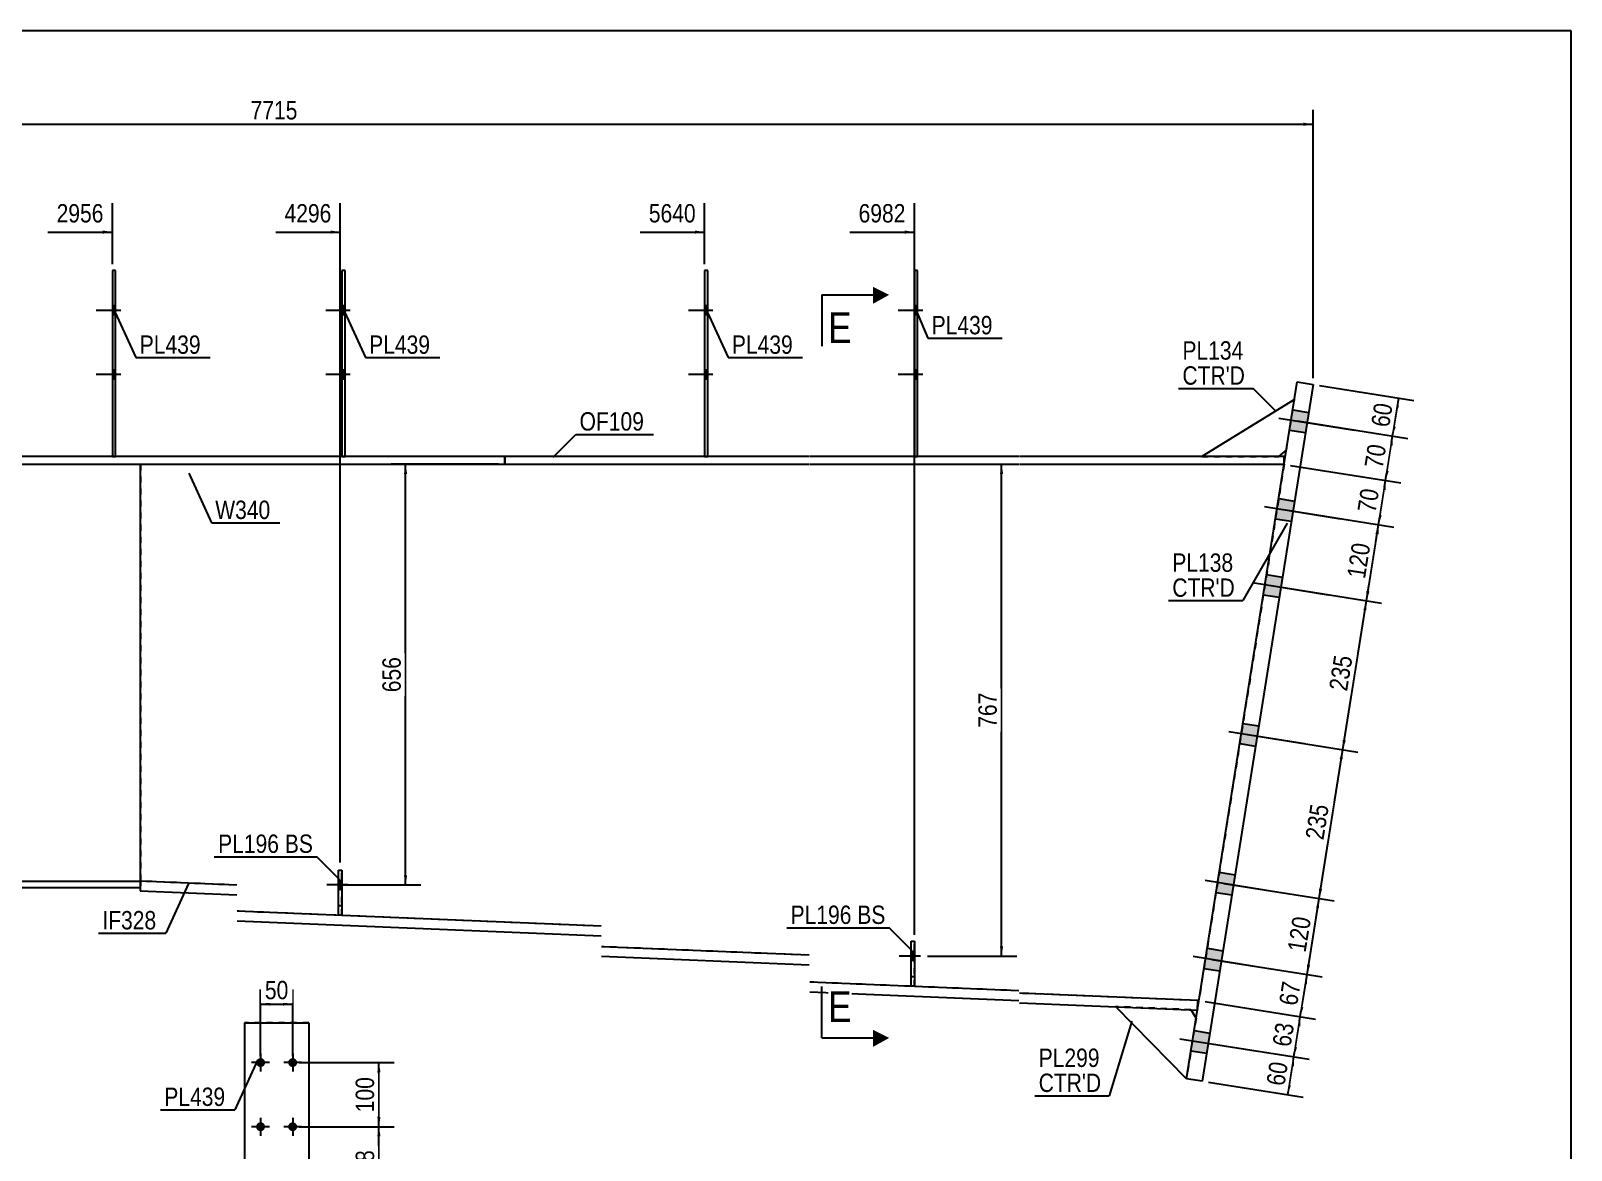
# Model space of a CAD drawing. Header units: millimetres. Extents: x -40 to 362, y -177 to 100.
# Drawn here: x 122.1 to 362.2, y -74.5 to 100.1 of the extents above; entities that cross this region are included whole.
import ezdxf

# ---------------------------------------------------------------- set-up
doc = ezdxf.new("R2010")
doc.units = ezdxf.units.MM
doc.linetypes.add('DXK_LINE_DOT1', pattern=[1.8814, 0.9407, -0.9407])
doc.linetypes.add('DXK_LINE_DOT2', pattern=[3.9198, 1.9599, -1.9599])
doc.styles.add('Arial Narrow', font='ARIALN.TTF', dxfattribs={"height": 0.2})

# ---------------------------------------------------------------- blocks, each defined once
blk = doc.blocks.new('Unknown-623647317-8647')
at = {"color": 5, "linetype": 'Continuous'}
for p, q in [((362.21, 100.1), (-37.79, 100.1)), ((362.21, -176.9), (362.21, 100.1))]:
    blk.add_line(p, q, dxfattribs=at)
blk = doc.blocks.new('Part-623647317-5248 - 5232')
at = {"color": 2, "linetype": 'Continuous'}
for p, q in [((43.52, 33.7), (0, 33.7)), ((118.62, 33.7), (43.62, 33.7)), ((154.15, 33.7), (118.72, 33.7)), ((195.95, 33.7), (154.25, 33.7)), ((195.95, 32.5), (195.95, 33.7)), ((0, 32.5), (43.52, 32.5)), ((43.62, 32.5), (118.62, 32.5)), ((118.72, 32.5), (154.15, 32.5)), ((154.25, 32.5), (195.95, 32.5))]:
    blk.add_line(p, q, dxfattribs=at)
at = {"color": 7, "linetype": 'DXK_LINE_DOT1'}
blk.add_line((0, 33.7), (0, 32.5), dxfattribs=at)
blk = doc.blocks.new('Bolt-623647317-5322 - 5232')
at = {"linetype": 'Continuous'}
for points in [[(260.3, 55.8), (260.3, 57.2), (259.8, 57.2), (259.8, 55.8)], [(260.3, 55.8), (260.3, 57.2), (259.8, 57.2), (259.8, 55.8)], [(260.3, 45.8), (260.3, 47.2), (259.8, 47.2), (259.8, 45.8)], [(260.3, 45.8), (260.3, 47.2), (259.8, 47.2), (259.8, 45.8)]]:
    blk.add_hatch(color=3, dxfattribs=at).paths.add_polyline_path(points)
at = {"color": 3, "linetype": 'Continuous'}
for p, q in [((261.1, 56.5), (257.3, 56.5)), ((261.1, 56.5), (257.3, 56.5)), ((260.3, 57.2), (259.8, 57.2)), ((260.3, 57.2), (259.8, 57.2)), ((260.3, 55.8), (259.8, 55.8)), ((260.3, 55.8), (259.8, 55.8)), ((261.1, 46.5), (257.3, 46.5)), ((261.1, 46.5), (257.3, 46.5)), ((260.3, 47.2), (259.8, 47.2)), ((260.3, 47.2), (259.8, 47.2)), ((260.3, 45.8), (259.8, 45.8)), ((260.3, 45.8), (259.8, 45.8))]:
    blk.add_line(p, q, dxfattribs=at)
blk = doc.blocks.new('Part-623647317-5250 - 5232')
at = {"color": 2, "linetype": 'Continuous'}
for p, q in [((210.95, 33.7), (195.95, 33.7)), ((195.95, 33.7), (195.95, 32.5)), ((243.4, 33.7), (211.05, 33.7)), ((276.1, 33.7), (243.5, 33.7)), ((317.45, 33.7), (276.2, 33.7)), ((317.45, 32.5), (317.45, 33.7)), ((195.95, 32.5), (210.95, 32.5)), ((211.05, 32.5), (243.4, 32.5)), ((243.5, 32.5), (276.1, 32.5)), ((276.2, 32.5), (317.45, 32.5))]:
    blk.add_line(p, q, dxfattribs=at)
blk = doc.blocks.new('Part-623647317-5252 - 5232')
at = {"color": 2, "linetype": 'Continuous'}
for p, q in [((139.15, -32.5), (139.15, 32.5)), ((304.15, -51.12), (303.98, -51.11))]:
    blk.add_line(p, q, dxfattribs=at)
at = {"color": 7, "linetype": 'DXK_LINE_DOT1'}
for p, q in [((139.15, 32.5), (154.15, 32.5)), ((154.25, 32.5), (210.95, 32.5)), ((211.05, 32.5), (243.4, 32.5)), ((243.5, 32.5), (276.1, 32.5)), ((276.2, 32.5), (317.45, 32.5)), ((317.45, 32.5), (304.15, -51.12)), ((154.15, -33.12), (139.15, -32.5)), ((210.95, -39.52), (154.25, -37.18)), ((243.4, -44.05), (211.05, -42.72)), ((276.1, -49.59), (243.5, -48.24)), ((303.98, -51.11), (276.2, -49.97))]:
    blk.add_line(p, q, dxfattribs=at)
blk = doc.blocks.new('Bolt-623647317-5317 - 5232')
at = {"linetype": 'Continuous'}
for points in [[(135.27, 55.8), (135.27, 57.2), (134.77, 57.2), (134.77, 55.8)], [(135.27, 55.8), (135.27, 57.2), (134.77, 57.2), (134.77, 55.8)], [(135.27, 45.8), (135.27, 47.2), (134.77, 47.2), (134.77, 45.8)], [(135.27, 45.8), (135.27, 47.2), (134.77, 47.2), (134.77, 45.8)]]:
    blk.add_hatch(color=3, dxfattribs=at).paths.add_polyline_path(points)
at = {"color": 3, "linetype": 'Continuous'}
for p, q in [((136.07, 56.5), (132.27, 56.5)), ((136.07, 56.5), (132.27, 56.5)), ((135.27, 57.2), (134.77, 57.2)), ((135.27, 57.2), (134.77, 57.2)), ((135.27, 55.8), (134.77, 55.8)), ((135.27, 55.8), (134.77, 55.8)), ((136.07, 46.5), (132.27, 46.5)), ((136.07, 46.5), (132.27, 46.5)), ((135.27, 47.2), (134.77, 47.2)), ((135.27, 47.2), (134.77, 47.2)), ((135.27, 45.8), (134.77, 45.8)), ((135.27, 45.8), (134.77, 45.8))]:
    blk.add_line(p, q, dxfattribs=at)
blk = doc.blocks.new('Part-623647317-5253 - 5232')
at = {"color": 2, "linetype": 'Continuous'}
for p, q in [((0, -32.5), (43.52, -32.5)), ((0, -33.5), (43.52, -33.5)), ((43.62, -32.5), (118.62, -32.5)), ((43.62, -33.5), (118.62, -33.5)), ((118.72, -32.5), (139.15, -32.5)), ((118.72, -33.5), (139.15, -33.5)), ((139.15, -33.5), (139.15, -32.5))]:
    blk.add_line(p, q, dxfattribs=at)
at = {"color": 7, "linetype": 'DXK_LINE_DOT1'}
blk.add_line((0, -33.5), (0, -32.5), dxfattribs=at)
blk = doc.blocks.new('Bolt-623647317-5323 - 5232')
at = {"color": 3, "linetype": 'DXK_LINE_DOT2'}
for p, q in [((259.8, -43.47), (259.3, -43.47)), ((260.6, -44.17), (259.3, -44.17)), ((259.8, -44.87), (259.3, -44.87))]:
    blk.add_line(p, q, dxfattribs=at)
blk = doc.blocks.new('Part-623647317-5259 - 5232')
at = {"color": 2, "linetype": 'Continuous'}
for p, q in [((302.22, -63.3), (319.49, 45.34)), ((321.96, 44.95), (304.68, -63.69)), ((319.49, 45.34), (321.96, 44.95)), ((304.68, -63.69), (302.22, -63.3))]:
    blk.add_line(p, q, dxfattribs=at)
blk = doc.blocks.new('Part-623647317-5264 - 5232')
at = {"color": 2, "linetype": 'Continuous'}
for p, q in [((319.05, 42.59), (304.64, 33.7)), ((316.64, 33.7), (317.8, 34.69))]:
    blk.add_line(p, q, dxfattribs=at)
at = {"color": 7, "linetype": 'DXK_LINE_DOT1'}
for p, q in [((317.8, 34.69), (319.05, 42.59)), ((304.64, 33.7), (316.64, 33.7))]:
    blk.add_line(p, q, dxfattribs=at)
blk = doc.blocks.new('Part-623647317-5271 - 5232')
at = {"color": 2, "linetype": 'Continuous'}
for p, q in [((135.27, 62.7), (134.77, 62.7)), ((134.77, 62.7), (134.77, 33.7)), ((135.27, 33.7), (135.27, 62.7))]:
    blk.add_line(p, q, dxfattribs=at)
at = {"color": 7, "linetype": 'DXK_LINE_DOT1'}
blk.add_line((134.77, 33.7), (135.27, 33.7), dxfattribs=at)
blk = doc.blocks.new('Part-623647317-5272 - 5232')
at = {"color": 2, "linetype": 'Continuous'}
for p, q in [((227.6, 62.7), (227.1, 62.7)), ((227.1, 62.7), (227.1, 33.7)), ((227.6, 33.7), (227.6, 62.7))]:
    blk.add_line(p, q, dxfattribs=at)
at = {"color": 7, "linetype": 'DXK_LINE_DOT1'}
blk.add_line((227.1, 33.7), (227.6, 33.7), dxfattribs=at)
blk = doc.blocks.new('Part-623647317-5280 - 5232')
at = {"color": 2, "linetype": 'Continuous'}
for p, q in [((139.15, -32.5), (139.09, -34)), ((154.15, -33.12), (139.15, -32.5)), ((139.09, -34), (154.15, -34.62)), ((210.95, -39.52), (154.25, -37.18)), ((154.25, -38.68), (210.95, -41.02)), ((243.4, -44.05), (211.05, -42.72)), ((211.05, -44.22), (243.4, -45.56)), ((276.1, -49.59), (243.5, -48.24)), ((243.5, -49.74), (276.1, -51.09)), ((303.98, -51.11), (276.2, -49.97)), ((276.2, -51.47), (303.92, -52.61)), ((303.92, -52.56), (303.98, -51.11))]:
    blk.add_line(p, q, dxfattribs=at)
at = {"color": 7, "linetype": 'DXK_LINE_DOT1'}
for p in [(303.92, -52.56), (303.92, -52.61)]:
    blk.add_line(p, (303.92, -52.61), dxfattribs=at)
blk = doc.blocks.new('Part-623647317-13106 - 5232')
at = {"color": 2, "linetype": 'Continuous'}
for p, q in [((170.05, -37.79), (170.05, -30.79)), ((170.05, -30.79), (170.55, -30.79)), ((170.55, -30.79), (170.55, -37.79)), ((170.55, -37.79), (170.05, -37.79))]:
    blk.add_line(p, q, dxfattribs=at)
blk = doc.blocks.new('Part-623647317-5283 - 5232')
at = {"color": 2, "linetype": 'Continuous'}
for p, q in [((260.3, 62.7), (259.8, 62.7)), ((259.8, 62.7), (259.8, 33.7)), ((260.3, 33.7), (260.3, 62.7))]:
    blk.add_line(p, q, dxfattribs=at)
at = {"color": 7, "linetype": 'DXK_LINE_DOT1'}
blk.add_line((259.8, 33.7), (260.3, 33.7), dxfattribs=at)
blk = doc.blocks.new('Bolt-623647317-13113 - 5232')
at = {"linetype": 'Continuous'}
blk.add_hatch(color=3, dxfattribs=at).paths.add_polyline_path([(170.55, -33.79), (170.55, -32.39), (170.05, -32.39), (170.05, -33.79)])
at = {"color": 3, "linetype": 'Continuous'}
for p, q in [((171.5, -33.09), (168.2, -33.09)), ((170.55, -32.39), (170.05, -32.39)), ((170.55, -33.79), (170.05, -33.79))]:
    blk.add_line(p, q, dxfattribs=at)
blk = doc.blocks.new('Part-623647317-5284 - 5232')
at = {"color": 7, "linetype": 'DXK_LINE_DOT1'}
for p, q in [((259.3, -48.87), (259.3, -41.87)), ((259.3, -41.87), (259.8, -41.87)), ((259.8, -48.87), (259.8, -41.87)), ((259.3, -47.37), (259.8, -47.37)), ((259.8, -48.87), (259.3, -48.87))]:
    blk.add_line(p, q, dxfattribs=at)
blk = doc.blocks.new('Part-623647317-5287 - 5232')
at = {"color": 2, "linetype": 'Continuous'}
for p, q in [((259.3, -48.87), (259.3, -41.87)), ((259.3, -41.87), (259.8, -41.87)), ((259.8, -41.87), (259.8, -48.87)), ((259.8, -48.87), (259.3, -48.87))]:
    blk.add_line(p, q, dxfattribs=at)
blk = doc.blocks.new('Part-623647317-5298 - 5232')
at = {"color": 7, "linetype": 'DXK_LINE_DOT1'}
for p, q in [((0, 32.5), (0, -32.5)), ((0, 32.5), (43.52, 32.5)), ((43.62, 32.5), (118.62, 32.5)), ((118.72, 32.5), (139.15, 32.5)), ((139.15, 32.5), (139.15, -32.5)), ((0, -32.5), (43.52, -32.5)), ((43.62, -32.5), (118.62, -32.5)), ((118.72, -32.5), (139.15, -32.5))]:
    blk.add_line(p, q, dxfattribs=at)
blk = doc.blocks.new('Part-623647317-5299 - 5232')
at = {"color": 7, "linetype": 'DXK_LINE_DOT1'}
for p, q in [((302.92, -52.55), (291.2, -52.06)), ((291.2, -52.06), (291.22, -52.09)), ((302.92, -52.55), (302.94, -52.57)), ((303.72, -53.85), (302.22, -63.3))]:
    blk.add_line(p, q, dxfattribs=at)
at = {"color": 2, "linetype": 'Continuous'}
for p, q in [((302.22, -63.3), (291.22, -52.09)), ((303.72, -53.85), (302.94, -52.57))]:
    blk.add_line(p, q, dxfattribs=at)
blk = doc.blocks.new('Bolt-623647317-5306 - 5232')
at = {"linetype": 'Continuous'}
for points in [[(318.8, 40.99), (318.3, 37.83), (320.77, 37.44), (321.27, 40.6)], [(318.8, 40.99), (318.3, 37.83), (320.77, 37.44), (321.27, 40.6)], [(316.6, 27.17), (316.1, 24.01), (318.57, 23.61), (319.07, 26.77)], [(316.6, 27.17), (316.1, 24.01), (318.57, 23.61), (319.07, 26.77)], [(314.72, 15.32), (314.21, 12.16), (316.68, 11.76), (317.18, 14.92)], [(314.72, 15.32), (314.21, 12.16), (316.68, 11.76), (317.18, 14.92)], [(311.03, -7.89), (310.52, -11.05), (312.99, -11.45), (313.49, -8.29)], [(311.03, -7.89), (310.52, -11.05), (312.99, -11.45), (313.49, -8.29)], [(307.34, -31.1), (306.83, -34.26), (309.3, -34.65), (309.8, -31.49)], [(307.34, -31.1), (306.83, -34.26), (309.3, -34.65), (309.8, -31.49)], [(305.45, -42.95), (304.95, -46.11), (307.42, -46.5), (307.92, -43.34)], [(305.45, -42.95), (304.95, -46.11), (307.42, -46.5), (307.92, -43.34)], [(303.41, -55.79), (302.91, -58.95), (305.38, -59.34), (305.88, -56.18)], [(303.41, -55.79), (302.91, -58.95), (305.38, -59.34), (305.88, -56.18)]]:
    blk.add_hatch(color=3, dxfattribs=at).paths.add_polyline_path(points)
at = {"color": 3, "linetype": 'Continuous'}
for p, q in [((318.8, 40.99), (321.27, 40.6)), ((318.8, 40.99), (321.27, 40.6)), ((316.6, 39.72), (328.42, 37.84)), ((316.6, 39.72), (328.42, 37.84)), ((318.3, 37.83), (320.77, 37.44)), ((318.3, 37.83), (320.77, 37.44)), ((316.6, 27.17), (319.07, 26.77)), ((316.6, 27.17), (319.07, 26.77)), ((314.4, 25.9), (326.23, 24.02)), ((314.4, 25.9), (326.23, 24.02)), ((316.1, 24.01), (318.57, 23.61)), ((316.1, 24.01), (318.57, 23.61)), ((314.72, 15.32), (317.18, 14.92)), ((314.72, 15.32), (317.18, 14.92)), ((312.51, 14.05), (324.34, 12.17)), ((312.51, 14.05), (324.34, 12.17)), ((314.21, 12.16), (316.68, 11.76)), ((314.21, 12.16), (316.68, 11.76)), ((308.82, -9.16), (320.65, -11.04)), ((308.82, -9.16), (320.65, -11.04)), ((311.03, -7.89), (313.49, -8.29)), ((311.03, -7.89), (313.49, -8.29)), ((310.52, -11.05), (312.99, -11.45)), ((310.52, -11.05), (312.99, -11.45)), ((307.34, -31.1), (309.8, -31.49)), ((307.34, -31.1), (309.8, -31.49)), ((305.13, -32.37), (316.96, -34.25)), ((305.13, -32.37), (316.96, -34.25)), ((306.83, -34.26), (309.3, -34.65)), ((306.83, -34.26), (309.3, -34.65)), ((305.45, -42.95), (307.92, -43.34)), ((305.45, -42.95), (307.92, -43.34)), ((303.25, -44.22), (315.08, -46.1)), ((303.25, -44.22), (315.08, -46.1)), ((304.95, -46.11), (307.42, -46.5)), ((304.95, -46.11), (307.42, -46.5)), ((301.21, -57.06), (313.03, -58.94)), ((301.21, -57.06), (313.03, -58.94)), ((303.41, -55.79), (305.88, -56.18)), ((303.41, -55.79), (305.88, -56.18)), ((302.91, -58.95), (305.38, -59.34)), ((302.91, -58.95), (305.38, -59.34))]:
    blk.add_line(p, q, dxfattribs=at)
blk = doc.blocks.new('Bolt-623647317-13110 - 5232')
at = {"color": 3, "linetype": 'DXK_LINE_DOT2'}
for p, q in [((171.5, -33.09), (168.2, -33.09)), ((170.55, -32.39), (170.05, -32.39)), ((170.55, -33.79), (170.05, -33.79))]:
    blk.add_line(p, q, dxfattribs=at)
blk = doc.blocks.new('Bolt-623647317-5318 - 5232')
at = {"linetype": 'Continuous'}
for points in [[(227.6, 55.8), (227.6, 57.2), (227.1, 57.2), (227.1, 55.8)], [(227.6, 55.8), (227.6, 57.2), (227.1, 57.2), (227.1, 55.8)], [(227.6, 45.8), (227.6, 47.2), (227.1, 47.2), (227.1, 45.8)], [(227.6, 45.8), (227.6, 47.2), (227.1, 47.2), (227.1, 45.8)]]:
    blk.add_hatch(color=3, dxfattribs=at).paths.add_polyline_path(points)
at = {"color": 3, "linetype": 'Continuous'}
for p, q in [((228.4, 56.5), (224.6, 56.5)), ((228.4, 56.5), (224.6, 56.5)), ((227.6, 57.2), (227.1, 57.2)), ((227.6, 57.2), (227.1, 57.2)), ((227.6, 55.8), (227.1, 55.8)), ((227.6, 55.8), (227.1, 55.8)), ((228.4, 46.5), (224.6, 46.5)), ((228.4, 46.5), (224.6, 46.5)), ((227.6, 47.2), (227.1, 47.2)), ((227.6, 47.2), (227.1, 47.2)), ((227.6, 45.8), (227.1, 45.8)), ((227.6, 45.8), (227.1, 45.8))]:
    blk.add_line(p, q, dxfattribs=at)
blk = doc.blocks.new('Bolt-623647317-5326 - 5232')
at = {"linetype": 'Continuous'}
blk.add_hatch(color=3, dxfattribs=at).paths.add_polyline_path([(259.8, -44.87), (259.8, -43.47), (259.3, -43.47), (259.3, -44.87)])
at = {"color": 3, "linetype": 'Continuous'}
for p, q in [((260.75, -44.17), (257.45, -44.17)), ((259.8, -43.47), (259.3, -43.47)), ((259.8, -44.87), (259.3, -44.87))]:
    blk.add_line(p, q, dxfattribs=at)
blk = doc.blocks.new('Part-623647317-13102 - 5232')
at = {"color": 2, "linetype": 'Continuous'}
for p, q in [((171.05, 62.7), (170.55, 62.7)), ((170.55, 62.7), (170.55, 33.7)), ((171.05, 33.7), (171.05, 62.7))]:
    blk.add_line(p, q, dxfattribs=at)
at = {"color": 7, "linetype": 'DXK_LINE_DOT1'}
blk.add_line((170.55, 33.7), (171.05, 33.7), dxfattribs=at)
blk = doc.blocks.new('Part-623647317-13103 - 5232')
at = {"color": 7, "linetype": 'DXK_LINE_DOT1'}
for p, q in [((170.05, -37.79), (170.05, -30.79)), ((170.05, -30.79), (170.55, -30.79)), ((170.55, -37.79), (170.55, -30.79)), ((170.05, -36.29), (170.55, -36.29)), ((170.55, -37.79), (170.05, -37.79))]:
    blk.add_line(p, q, dxfattribs=at)
blk = doc.blocks.new('Bolt-623647317-13109 - 5232')
at = {"linetype": 'Continuous'}
for points in [[(171.05, 55.8), (171.05, 57.2), (170.55, 57.2), (170.55, 55.8)], [(171.05, 55.8), (171.05, 57.2), (170.55, 57.2), (170.55, 55.8)], [(171.05, 45.8), (171.05, 47.2), (170.55, 47.2), (170.55, 45.8)], [(171.05, 45.8), (171.05, 47.2), (170.55, 47.2), (170.55, 45.8)]]:
    blk.add_hatch(color=3, dxfattribs=at).paths.add_polyline_path(points)
at = {"color": 3, "linetype": 'Continuous'}
for p, q in [((171.85, 56.5), (168.05, 56.5)), ((171.85, 56.5), (168.05, 56.5)), ((171.05, 57.2), (170.55, 57.2)), ((171.05, 57.2), (170.55, 57.2)), ((171.05, 55.8), (170.55, 55.8)), ((171.05, 55.8), (170.55, 55.8)), ((171.85, 46.5), (168.05, 46.5)), ((171.85, 46.5), (168.05, 46.5)), ((171.05, 47.2), (170.55, 47.2)), ((171.05, 47.2), (170.55, 47.2)), ((171.05, 45.8), (170.55, 45.8)), ((171.05, 45.8), (170.55, 45.8))]:
    blk.add_line(p, q, dxfattribs=at)
blk = doc.blocks.new('Part-623647317-5367 - 5348')
at = {"color": 2, "linetype": 'Continuous'}
for p, q in [((155.38, -54.58), (165.38, -54.58)), ((155.38, -54.58), (155.38, -83.58)), ((165.38, -54.58), (165.38, -83.58))]:
    blk.add_line(p, q, dxfattribs=at)
at = {"color": 7, "linetype": 'DXK_LINE_DOT1'}
for p, q in [((165.38, -54.58), (155.38, -54.58)), ((165.38, -83.58), (155.38, -83.58))]:
    blk.add_line(p, q, dxfattribs=at)
blk = doc.blocks.new('Bolt-623647317-5413 - 5348')
at = {"linetype": 'Continuous'}
for points in [[(158.58, -60.79, -1), (157.18, -60.79, -1)], [(163.58, -60.79, -1), (162.18, -60.79, -1)], [(158.58, -70.79, -1), (157.18, -70.79, -1)], [(163.58, -70.79, -1), (162.18, -70.79, -1)]]:
    blk.add_hatch(color=3, dxfattribs=at).paths.add_polyline_path(points)
at = {"color": 3, "linetype": 'Continuous'}
for p, q in [((157.88, -59.39), (157.88, -62.19)), ((162.88, -59.39), (162.88, -62.19)), ((159.28, -60.79), (156.48, -60.79)), ((164.28, -60.79), (161.48, -60.79)), ((157.88, -69.39), (157.88, -72.19)), ((162.88, -69.39), (162.88, -72.19)), ((159.28, -70.79), (156.48, -70.79)), ((164.28, -70.79), (161.48, -70.79))]:
    blk.add_line(p, q, dxfattribs=at)
blk = doc.blocks.new('StraightDimension-623647317-9314 - 5232')
at = {"linetype": 'Continuous'}
for points in [[(273.15, 31), (273.4, 32.5), (273.65, 31)], [(273.65, -42.67), (273.4, -44.17), (273.15, -42.67)]]:
    blk.add_hatch(color=7, dxfattribs=at).paths.add_polyline_path(points)
at = {"color": 7, "linetype": 'Continuous'}
for p, q in [((261.82, 32.5), (275.8, 32.5)), ((273.4, -44.17), (273.4, 32.5)), ((261.87, -44.17), (275.8, -44.17))]:
    blk.add_line(p, q, dxfattribs=at)
at = {"color": 0}
blk.add_wipeout([(273.25, -2.49), (269.05, -2.49), (269.05, -9.18), (273.25, -9.18)], dxfattribs=at)
at = {"color": 3, "style": 'Arial Narrow'}
blk.add_text('767', height=2.863, rotation=90.0002, dxfattribs=at).set_placement((272.65, -8.58))
blk = doc.blocks.new('StraightDimension-623647317-10684 - 5232')
at = {"linetype": 'Continuous'}
for points in [[(319.49, -55.07), (319.97, -53.63), (319.98, -55.15)], [(319.46, -58.44), (318.97, -59.89), (318.96, -58.37)]]:
    blk.add_hatch(color=7, dxfattribs=at).paths.add_polyline_path(points)
at = {"color": 7, "linetype": 'Continuous'}
for p, q in [((305.14, -51.27), (322.34, -54.01)), ((318.97, -59.89), (319.97, -53.63)), ((304.13, -57.53), (321.34, -60.26))]:
    blk.add_line(p, q, dxfattribs=at)
at = {"color": 0}
blk.add_wipeout([(319.7, -54.34), (315.56, -53.68), (314.79, -58.47), (318.94, -59.13)], dxfattribs=at)
at = {"color": 3, "style": 'Arial Narrow'}
blk.add_text('63', height=2.863, rotation=80.9647, dxfattribs=at).set_placement((318.44, -58.45))
blk = doc.blocks.new('StraightDimension-623647317-10676 - 5232')
at = {"linetype": 'Continuous'}
for points in [[(334.82, 41.38), (335.31, 42.82), (335.32, 41.3)], [(334.85, 38.34), (334.36, 36.9), (334.35, 38.42)]]:
    blk.add_hatch(color=7, dxfattribs=at).paths.add_polyline_path(points)
at = {"color": 7, "linetype": 'Continuous'}
for p, q in [((322.95, 44.79), (337.68, 42.45)), ((334.36, 36.9), (335.31, 42.82)), ((319.54, 39.26), (336.73, 36.52))]:
    blk.add_line(p, q, dxfattribs=at)
at = {"color": 0}
blk.add_wipeout([(335.07, 42.28), (330.92, 42.94), (330.16, 38.15), (334.31, 37.49)], dxfattribs=at)
at = {"color": 3, "style": 'Arial Narrow'}
blk.add_text('60', height=2.863, rotation=80.9647, dxfattribs=at).set_placement((333.81, 38.17))
blk = doc.blocks.new('StraightDimension-623647317-10677 - 5232')
at = {"linetype": 'Continuous'}
for points in [[(333.88, 35.46), (334.36, 36.9), (334.38, 35.38)], [(333.75, 31.43), (333.26, 29.98), (333.25, 31.51)]]:
    blk.add_hatch(color=7, dxfattribs=at).paths.add_polyline_path(points)
at = {"color": 7, "linetype": 'Continuous'}
for p, q in [((319.54, 39.26), (336.73, 36.52)), ((333.26, 29.98), (334.36, 36.9)), ((318.44, 32.34), (335.64, 29.61))]:
    blk.add_line(p, q, dxfattribs=at)
at = {"color": 0}
blk.add_wipeout([(334.05, 35.86), (329.9, 36.52), (329.14, 31.73), (333.29, 31.07)], dxfattribs=at)
at = {"color": 3, "style": 'Arial Narrow'}
blk.add_text('70', height=2.863, rotation=80.9647, dxfattribs=at).set_placement((332.79, 31.75))
blk = doc.blocks.new('StraightDimension-623647317-10678 - 5232')
at = {"linetype": 'Continuous'}
for points in [[(332.78, 28.54), (333.26, 29.98), (333.28, 28.46)], [(332.65, 24.52), (332.17, 23.08), (332.16, 24.6)]]:
    blk.add_hatch(color=7, dxfattribs=at).paths.add_polyline_path(points)
at = {"color": 7, "linetype": 'Continuous'}
for p, q in [((318.44, 32.34), (335.64, 29.61)), ((332.17, 23.08), (333.26, 29.98)), ((317.34, 25.44), (334.54, 22.7))]:
    blk.add_line(p, q, dxfattribs=at)
at = {"color": 0}
blk.add_wipeout([(332.95, 28.95), (328.8, 29.61), (328.04, 24.82), (332.19, 24.16)], dxfattribs=at)
at = {"color": 3, "style": 'Arial Narrow'}
blk.add_text('70', height=2.863, rotation=80.9647, dxfattribs=at).set_placement((331.69, 24.84))
blk = doc.blocks.new('StraightDimension-623647317-10679 - 5232')
at = {"linetype": 'Continuous'}
for points in [[(331.68, 21.64), (332.17, 23.08), (332.18, 21.56)], [(330.76, 12.66), (330.28, 11.22), (330.27, 12.74)]]:
    blk.add_hatch(color=7, dxfattribs=at).paths.add_polyline_path(points)
at = {"color": 7, "linetype": 'Continuous'}
for p, q in [((317.34, 25.44), (334.54, 22.7)), ((330.28, 11.22), (332.17, 23.08)), ((315.45, 13.58), (332.65, 10.84))]:
    blk.add_line(p, q, dxfattribs=at)
at = {"color": 0}
blk.add_wipeout([(331.6, 20.47), (327.45, 21.13), (326.4, 14.53), (330.55, 13.87)], dxfattribs=at)
at = {"color": 3, "style": 'Arial Narrow'}
blk.add_text('120', height=2.863, rotation=80.9647, dxfattribs=at).set_placement((330.05, 14.56))
blk = doc.blocks.new('StraightDimension-623647317-10680 - 5232')
at = {"linetype": 'Continuous'}
for points in [[(329.8, 9.78), (330.28, 11.22), (330.29, 9.7)], [(327.07, -10.55), (326.59, -11.99), (326.58, -10.47)]]:
    blk.add_hatch(color=7, dxfattribs=at).paths.add_polyline_path(points)
at = {"color": 7, "linetype": 'Continuous'}
for p, q in [((315.45, 13.58), (332.65, 10.84)), ((326.59, -11.99), (330.28, 11.22)), ((311.76, -9.63), (328.96, -12.36))]:
    blk.add_line(p, q, dxfattribs=at)
at = {"color": 0}
blk.add_wipeout([(328.81, 2.94), (324.66, 3.6), (323.62, -3), (327.76, -3.66)], dxfattribs=at)
at = {"color": 3, "style": 'Arial Narrow'}
blk.add_text('235', height=2.863, rotation=80.9647, dxfattribs=at).set_placement((327.26, -2.97))
blk = doc.blocks.new('StraightDimension-623647317-10681 - 5232')
at = {"linetype": 'Continuous'}
for points in [[(326.11, -13.43), (326.59, -11.99), (326.6, -13.51)], [(323.38, -33.75), (322.9, -35.2), (322.89, -33.68)]]:
    blk.add_hatch(color=7, dxfattribs=at).paths.add_polyline_path(points)
at = {"color": 7, "linetype": 'Continuous'}
for p, q in [((311.76, -9.63), (328.96, -12.36)), ((322.9, -35.2), (326.59, -11.99)), ((308.07, -32.84), (325.27, -35.57))]:
    blk.add_line(p, q, dxfattribs=at)
at = {"color": 0}
blk.add_wipeout([(325.12, -20.27), (320.97, -19.61), (319.92, -26.21), (324.07, -26.87)], dxfattribs=at)
at = {"color": 3, "style": 'Arial Narrow'}
blk.add_text('235', height=2.863, rotation=80.9647, dxfattribs=at).set_placement((323.57, -26.18))
blk = doc.blocks.new('StraightDimension-623647317-10682 - 5232')
at = {"linetype": 'Continuous'}
for points in [[(322.42, -36.64), (322.9, -35.2), (322.91, -36.72)], [(321.5, -45.61), (321.02, -47.05), (321, -45.53)]]:
    blk.add_hatch(color=7, dxfattribs=at).paths.add_polyline_path(points)
at = {"color": 7, "linetype": 'Continuous'}
for p, q in [((308.07, -32.84), (325.27, -35.57)), ((321.02, -47.05), (322.9, -35.2)), ((306.19, -44.69), (323.39, -47.42))]:
    blk.add_line(p, q, dxfattribs=at)
at = {"color": 0}
blk.add_wipeout([(322.33, -37.8), (318.19, -37.14), (317.14, -43.74), (321.29, -44.4)], dxfattribs=at)
at = {"color": 3, "style": 'Arial Narrow'}
blk.add_text('120', height=2.863, rotation=80.9647, dxfattribs=at).set_placement((320.79, -43.71))
blk = doc.blocks.new('StraightDimension-623647317-10683 - 5232')
at = {"linetype": 'Continuous'}
for points in [[(320.53, -48.49), (321.02, -47.05), (321.03, -48.57)], [(320.45, -52.19), (319.97, -53.63), (319.96, -52.11)]]:
    blk.add_hatch(color=7, dxfattribs=at).paths.add_polyline_path(points)
at = {"color": 7, "linetype": 'Continuous'}
for p, q in [((306.19, -44.69), (323.39, -47.42)), ((319.97, -53.63), (321.02, -47.05)), ((305.14, -51.27), (322.34, -54.01))]:
    blk.add_line(p, q, dxfattribs=at)
at = {"color": 0}
blk.add_wipeout([(320.73, -47.92), (316.58, -47.26), (315.81, -52.05), (319.96, -52.71)], dxfattribs=at)
at = {"color": 3, "style": 'Arial Narrow'}
blk.add_text('67', height=2.863, rotation=80.9647, dxfattribs=at).set_placement((319.46, -52.03))
blk = doc.blocks.new('StraightDimension-623647317-10685 - 5232')
at = {"linetype": 'Continuous'}
for points in [[(318.49, -61.33), (318.97, -59.89), (318.99, -61.41)], [(318.51, -64.37), (318.03, -65.81), (318.02, -64.29)]]:
    blk.add_hatch(color=7, dxfattribs=at).paths.add_polyline_path(points)
at = {"color": 7, "linetype": 'Continuous'}
for p, q in [((304.13, -57.53), (321.34, -60.26)), ((318.03, -65.81), (318.97, -59.89)), ((305.67, -63.85), (320.4, -66.19))]:
    blk.add_line(p, q, dxfattribs=at)
at = {"color": 0}
blk.add_wipeout([(318.74, -60.43), (314.59, -59.77), (313.83, -64.56), (317.97, -65.22)], dxfattribs=at)
at = {"color": 3, "style": 'Arial Narrow'}
blk.add_text('60', height=2.863, rotation=80.9647, dxfattribs=at).set_placement((317.48, -64.54))
blk = doc.blocks.new('StraightDimension-623647317-10762 - 5232')
at = {"linetype": 'Continuous'}
blk.add_hatch(color=7, dxfattribs=at).paths.add_polyline_path([(320.46, 85.77), (321.96, 85.52), (320.46, 85.27)])
at = {"color": 7, "linetype": 'Continuous'}
for p, q in [((321.96, 45.95), (321.96, 87.77)), ((-2, 85.52), (321.96, 85.52))]:
    blk.add_line(p, q, dxfattribs=at)
at = {"color": 0}
blk.add_wipeout([(164.24, 85.67), (164.24, 89.87), (155.72, 89.87), (155.72, 85.67)], dxfattribs=at)
at = {"color": 3, "style": 'Arial Narrow'}
blk.add_text('7715', height=2.863, dxfattribs=at).set_placement((156.32, 86.27))
blk = doc.blocks.new('StraightDimension-623647317-13445 - 5232')
at = {"linetype": 'Continuous'}
for points in [[(180.23, 31), (180.48, 32.5), (180.73, 31)], [(180.73, -31.59), (180.48, -33.09), (180.23, -31.59)]]:
    blk.add_hatch(color=7, dxfattribs=at).paths.add_polyline_path(points)
at = {"color": 7, "linetype": 'Continuous'}
for p, q in [((194.95, 32.5), (178.23, 32.5)), ((180.48, -33.09), (180.48, 32.5)), ((170.13, -33.09), (182.88, -33.09))]:
    blk.add_line(p, q, dxfattribs=at)
at = {"color": 0}
blk.add_wipeout([(180.33, 3.05), (176.13, 3.05), (176.13, -3.64), (180.33, -3.64)], dxfattribs=at)
at = {"color": 3, "style": 'Arial Narrow'}
blk.add_text('656', height=2.863, rotation=90.0002, dxfattribs=at).set_placement((179.73, -3.04))
blk = doc.blocks.new('StraightDimension-623647317-17029 - 5232')
at = {"linetype": 'Continuous'}
blk.add_hatch(color=7, dxfattribs=at).paths.add_polyline_path([(258.3, 68.96), (259.8, 68.71), (258.3, 68.46)])
at = {"color": 7, "linetype": 'Continuous'}
for p, q in [((259.8, -40.87), (259.8, 73.21)), ((249.74, 68.71), (259.8, 68.71))]:
    blk.add_line(p, q, dxfattribs=at)
at = {"color": 0}
blk.add_wipeout([(259.02, 69.61), (259.02, 73.81), (250.51, 73.81), (250.51, 69.61)], dxfattribs=at)
at = {"color": 3, "style": 'Arial Narrow'}
blk.add_text('6982', height=2.863, dxfattribs=at).set_placement((251.11, 70.21))
blk = doc.blocks.new('StraightDimension-623647317-17030 - 5232')
at = {"linetype": 'Continuous'}
blk.add_hatch(color=7, dxfattribs=at).paths.add_polyline_path([(225.6, 68.96), (227.1, 68.71), (225.6, 68.46)])
at = {"color": 7, "linetype": 'Continuous'}
for p, q in [((227.1, 63.7), (227.1, 73.21)), ((217.04, 68.71), (227.1, 68.71))]:
    blk.add_line(p, q, dxfattribs=at)
at = {"color": 0}
blk.add_wipeout([(226.32, 69.61), (226.32, 73.81), (217.81, 73.81), (217.81, 69.61)], dxfattribs=at)
at = {"color": 3, "style": 'Arial Narrow'}
blk.add_text('5640', height=2.863, dxfattribs=at).set_placement((218.41, 70.21))
blk = doc.blocks.new('StraightDimension-623647317-17031 - 5232')
at = {"linetype": 'Continuous'}
blk.add_hatch(color=7, dxfattribs=at).paths.add_polyline_path([(168.8, 68.96), (170.3, 68.71), (168.8, 68.46)])
at = {"color": 7, "linetype": 'Continuous'}
for p, q in [((170.3, -29.59), (170.3, 73.21)), ((160.24, 68.71), (170.3, 68.71))]:
    blk.add_line(p, q, dxfattribs=at)
at = {"color": 0}
blk.add_wipeout([(169.53, 69.61), (169.53, 73.81), (161.01, 73.81), (161.01, 69.61)], dxfattribs=at)
at = {"color": 3, "style": 'Arial Narrow'}
blk.add_text('4296', height=2.863, dxfattribs=at).set_placement((161.61, 70.21))
blk = doc.blocks.new('StraightDimension-623647317-17032 - 5232')
at = {"linetype": 'Continuous'}
blk.add_hatch(color=7, dxfattribs=at).paths.add_polyline_path([(133.27, 68.96), (134.77, 68.71), (133.27, 68.46)])
at = {"color": 7, "linetype": 'Continuous'}
for p, q in [((134.77, 63.7), (134.77, 73.21)), ((124.71, 68.71), (134.77, 68.71))]:
    blk.add_line(p, q, dxfattribs=at)
at = {"color": 0}
blk.add_wipeout([(134, 69.61), (134, 73.81), (125.48, 73.81), (125.48, 69.61)], dxfattribs=at)
at = {"color": 3, "style": 'Arial Narrow'}
blk.add_text('2956', height=2.863, dxfattribs=at).set_placement((126.08, 70.21))
blk = doc.blocks.new('StraightDimension-623647317-8786 - 5348')
at = {"linetype": 'Continuous'}
for points in [[(159.38, -51.91), (157.88, -51.66), (159.38, -51.41)], [(161.38, -51.41), (162.88, -51.66), (161.38, -51.91)]]:
    blk.add_hatch(color=7, dxfattribs=at).paths.add_polyline_path(points)
at = {"color": 7, "linetype": 'Continuous'}
for p, q in [((157.88, -59.79), (157.88, -49.41)), ((162.88, -59.79), (162.88, -49.41)), ((157.88, -51.66), (162.88, -51.66))]:
    blk.add_line(p, q, dxfattribs=at)
at = {"color": 0}
blk.add_wipeout([(162.81, -51.51), (162.81, -47.31), (157.95, -47.31), (157.95, -51.51)], dxfattribs=at)
at = {"color": 3, "style": 'Arial Narrow'}
blk.add_text('50', height=2.863, dxfattribs=at).set_placement((158.55, -50.91))
blk = doc.blocks.new('StraightDimension-623647317-8797 - 5348')
at = {"linetype": 'Continuous'}
for points in [[(176.07, -62.29), (176.32, -60.79), (176.57, -62.29)], [(176.57, -69.29), (176.32, -70.79), (176.07, -69.29)]]:
    blk.add_hatch(color=7, dxfattribs=at).paths.add_polyline_path(points)
at = {"color": 7, "linetype": 'Continuous'}
for p, q in [((163.88, -60.79), (178.72, -60.79)), ((176.32, -70.79), (176.32, -60.79)), ((163.88, -70.79), (178.72, -70.79))]:
    blk.add_line(p, q, dxfattribs=at)
at = {"color": 0}
blk.add_wipeout([(176.17, -62.44), (171.97, -62.44), (171.97, -69.13), (176.17, -69.13)], dxfattribs=at)
at = {"color": 3, "style": 'Arial Narrow'}
blk.add_text('100', height=2.863, rotation=90.0002, dxfattribs=at).set_placement((175.57, -68.53))
blk = doc.blocks.new('StraightDimension-623647317-8798 - 5348')
at = {"linetype": 'Continuous'}
for points in [[(176.07, -72.29), (176.32, -70.79), (176.57, -72.29)], [(176.57, -82.08), (176.32, -83.58), (176.07, -82.08)]]:
    blk.add_hatch(color=7, dxfattribs=at).paths.add_polyline_path(points)
at = {"color": 7, "linetype": 'Continuous'}
for p, q in [((163.88, -70.79), (178.72, -70.79)), ((176.32, -83.58), (176.32, -70.79)), ((172.63, -83.58), (178.72, -83.58))]:
    blk.add_line(p, q, dxfattribs=at)
at = {"color": 0}
blk.add_wipeout([(176.17, -73.84), (171.97, -73.84), (171.97, -80.53), (176.17, -80.53)], dxfattribs=at)
at = {"color": 3, "style": 'Arial Narrow'}
blk.add_text('128', height=2.863, rotation=90.0002, dxfattribs=at).set_placement((175.57, -79.93))
blk = doc.blocks.new('Mark-623647317-14048 - 5232')
at = {"color": 0}
blk.add_wipeout([(217.66, 37.76), (217.66, 40.76), (207.61, 40.76), (207.61, 37.76)], dxfattribs=at)
blk.add_wipeout([(217.66, 37.76), (217.66, 40.76), (207.61, 40.76), (207.61, 37.76)], dxfattribs=at)
at = {"color": 7, "linetype": 'Continuous'}
for p, q in [((203.47, 33.62), (207.01, 37.16)), ((207.01, 37.16), (219.16, 37.16))]:
    blk.add_line(p, q, dxfattribs=at)
at = {"color": 3, "style": 'Arial Narrow'}
blk.add_text('OF109', height=2.863, dxfattribs=at).set_placement((207.61, 37.76))
blk = doc.blocks.new('MarkSet-623647317-14040 - 5232')
at = {"color": 0}
blk.add_wipeout([(250.01, -39.17), (250.01, -36.17), (240.51, -36.17), (240.51, -39.17)], dxfattribs=at)
blk.add_wipeout([(250.01, -39.17), (250.01, -36.17), (240.51, -36.17), (240.51, -39.17)], dxfattribs=at)
blk.add_wipeout([(255.29, -39.17), (255.29, -36.17), (250.91, -36.17), (250.91, -39.17)], dxfattribs=at)
blk.add_wipeout([(255.29, -39.17), (255.29, -36.17), (250.91, -36.17), (250.91, -39.17)], dxfattribs=at)
at = {"color": 7, "linetype": 'Continuous'}
for p in [(239.91, -39.77), (259.43, -43.3)]:
    blk.add_line(p, (255.89, -39.77), dxfattribs=at)
at = {"color": 3, "style": 'Arial Narrow'}
for s, p in [('PL196', (240.51, -39.17)), ('BS', (250.91, -39.17))]:
    blk.add_text(s, height=2.863, dxfattribs=at).set_placement(p)
blk = doc.blocks.new('MarkSet-623647317-14029 - 5232')
at = {"color": 0}
blk.add_wipeout([(160.76, -28.09), (160.76, -25.09), (151.26, -25.09), (151.26, -28.09)], dxfattribs=at)
blk.add_wipeout([(160.76, -28.09), (160.76, -25.09), (151.26, -25.09), (151.26, -28.09)], dxfattribs=at)
blk.add_wipeout([(166.04, -28.09), (166.04, -25.09), (161.66, -25.09), (161.66, -28.09)], dxfattribs=at)
blk.add_wipeout([(166.04, -28.09), (166.04, -25.09), (161.66, -25.09), (161.66, -28.09)], dxfattribs=at)
at = {"color": 7, "linetype": 'Continuous'}
for p in [(150.66, -28.69), (170.18, -32.22)]:
    blk.add_line(p, (166.64, -28.69), dxfattribs=at)
at = {"color": 3, "style": 'Arial Narrow'}
for s, p in [('PL196', (151.26, -28.09)), ('BS', (161.66, -28.09))]:
    blk.add_text(s, height=2.863, dxfattribs=at).set_placement(p)
blk = doc.blocks.new('SectionMark-623647317-10898 - 5232')
at = {"linetype": 'Continuous'}
for points in [[(253.37, 60.17), (255.87, 58.92), (253.37, 57.54)], [(253.37, -55.7), (255.87, -56.95), (253.37, -58.33)]]:
    blk.add_hatch(color=30, dxfattribs=at).paths.add_polyline_path(points)
at = {"color": 30, "linetype": 'Continuous'}
for p, q in [((245.37, 58.92), (253.37, 58.92)), ((245.37, -56.95), (253.37, -56.95))]:
    blk.add_line(p, q, dxfattribs=at)
at = {"color": 0, "linetype": 'Continuous'}
for points in [[(250.03, 51.42), (250.03, 56.42), (246.37, 56.42), (246.37, 51.42)], [(250.03, -54.45), (250.03, -49.45), (246.37, -49.45), (246.37, -54.45)]]:
    blk.add_wipeout(points, dxfattribs=at)
at = {"color": 30, "linetype": 'Continuous'}
for p, q in [((245.37, 58.92), (245.37, 50.92)), ((245.37, -56.95), (245.37, -48.95))]:
    blk.add_line(p, q, dxfattribs=at)
at = {"color": 6, "linetype": 'Continuous', "style": 'Arial Narrow'}
for p in [(246.37, 51.42), (246.37, -54.45)]:
    blk.add_text('E', height=4.77, dxfattribs=at).set_placement(p)
blk = doc.blocks.new('Mark-623647317-14051 - 5232')
at = {"color": 0}
blk.add_wipeout([(159.4, 23.97), (159.4, 26.97), (150.81, 26.97), (150.81, 23.97)], dxfattribs=at)
blk.add_wipeout([(159.4, 23.97), (159.4, 26.97), (150.81, 26.97), (150.81, 23.97)], dxfattribs=at)
at = {"color": 7, "linetype": 'Continuous'}
for p, q in [((146.67, 31.11), (150.21, 23.37)), ((150.21, 23.37), (160.9, 23.37))]:
    blk.add_line(p, q, dxfattribs=at)
at = {"color": 3, "style": 'Arial Narrow'}
blk.add_text('W340', height=2.863, dxfattribs=at).set_placement((150.81, 23.97))
blk = doc.blocks.new('Mark-623647317-14069 - 5232')
at = {"color": 7, "linetype": 'Continuous'}
blk.add_line((317.95, 23.34), (311.02, 11.24), dxfattribs=at)
at = {"color": 0}
blk.add_wipeout([(309.52, 15.74), (309.52, 18.74), (300.02, 18.74), (300.02, 15.74)], dxfattribs=at)
blk.add_wipeout([(309.52, 15.74), (309.52, 18.74), (300.02, 18.74), (300.02, 15.74)], dxfattribs=at)
blk.add_wipeout([(309.78, 11.84), (309.78, 14.84), (300.02, 14.84), (300.02, 11.84)], dxfattribs=at)
blk.add_wipeout([(309.78, 11.84), (309.78, 14.84), (300.02, 14.84), (300.02, 11.84)], dxfattribs=at)
at = {"color": 7, "linetype": 'Continuous'}
blk.add_line((299.42, 11.24), (311.02, 11.24), dxfattribs=at)
at = {"color": 3, "style": 'Arial Narrow'}
blk.add_text('PL138', height=2.863, dxfattribs=at).set_placement((300.02, 15.74))
at = {"color": 1, "style": 'Arial Narrow'}
blk.add_text("CTR'D", height=2.863, dxfattribs=at).set_placement((300.02, 11.84))
blk = doc.blocks.new('Mark-623647317-14072 - 5232')
at = {"color": 7, "linetype": 'Continuous'}
blk.add_line((316.14, 40.78), (312.61, 44.32), dxfattribs=at)
at = {"color": 0}
blk.add_wipeout([(311.11, 48.82), (311.11, 51.82), (301.6, 51.82), (301.6, 48.82)], dxfattribs=at)
blk.add_wipeout([(311.11, 48.82), (311.11, 51.82), (301.6, 51.82), (301.6, 48.82)], dxfattribs=at)
blk.add_wipeout([(311.36, 44.92), (311.36, 47.92), (301.6, 47.92), (301.6, 44.92)], dxfattribs=at)
blk.add_wipeout([(311.36, 44.92), (311.36, 47.92), (301.6, 47.92), (301.6, 44.92)], dxfattribs=at)
at = {"color": 7, "linetype": 'Continuous'}
blk.add_line((301, 44.32), (312.61, 44.32), dxfattribs=at)
at = {"color": 3, "style": 'Arial Narrow'}
blk.add_text('PL134', height=2.863, dxfattribs=at).set_placement((301.6, 48.82))
at = {"color": 1, "style": 'Arial Narrow'}
blk.add_text("CTR'D", height=2.863, dxfattribs=at).set_placement((301.6, 44.92))
blk = doc.blocks.new('Mark-623647317-14081 - 5232')
at = {"color": 0}
blk.add_wipeout([(148.54, 49.73), (148.54, 52.73), (139.04, 52.73), (139.04, 49.73)], dxfattribs=at)
blk.add_wipeout([(148.54, 49.73), (148.54, 52.73), (139.04, 52.73), (139.04, 49.73)], dxfattribs=at)
at = {"color": 7, "linetype": 'Continuous'}
for p, q in [((134.9, 56.87), (138.44, 49.13)), ((138.44, 49.13), (150.04, 49.13))]:
    blk.add_line(p, q, dxfattribs=at)
at = {"color": 3, "style": 'Arial Narrow'}
blk.add_text('PL439', height=2.863, dxfattribs=at).set_placement((139.04, 49.73))
blk = doc.blocks.new('Mark-623647317-14084 - 5232')
at = {"color": 0}
blk.add_wipeout([(240.87, 49.73), (240.87, 52.73), (231.36, 52.73), (231.36, 49.73)], dxfattribs=at)
blk.add_wipeout([(240.87, 49.73), (240.87, 52.73), (231.36, 52.73), (231.36, 49.73)], dxfattribs=at)
at = {"color": 7, "linetype": 'Continuous'}
for p, q in [((227.23, 56.87), (230.76, 49.13)), ((230.76, 49.13), (242.37, 49.13))]:
    blk.add_line(p, q, dxfattribs=at)
at = {"color": 3, "style": 'Arial Narrow'}
blk.add_text('PL439', height=2.863, dxfattribs=at).set_placement((231.36, 49.73))
blk = doc.blocks.new('Mark-623647317-14096 - 5232')
at = {"color": 7, "linetype": 'Continuous'}
blk.add_line((146.65, -32.88), (143.11, -40.62), dxfattribs=at)
at = {"color": 0}
blk.add_wipeout([(141.61, -40.02), (141.61, -37.02), (133.21, -37.02), (133.21, -40.02)], dxfattribs=at)
blk.add_wipeout([(141.61, -40.02), (141.61, -37.02), (133.21, -37.02), (133.21, -40.02)], dxfattribs=at)
at = {"color": 7, "linetype": 'Continuous'}
blk.add_line((132.61, -40.62), (143.11, -40.62), dxfattribs=at)
at = {"color": 3, "style": 'Arial Narrow'}
blk.add_text('IF328', height=2.863, dxfattribs=at).set_placement((133.21, -40.02))
blk = doc.blocks.new('Mark-623647317-14099 - 5232')
at = {"color": 0}
blk.add_wipeout([(272.01, 52.77), (272.01, 55.77), (262.5, 55.77), (262.5, 52.77)], dxfattribs=at)
blk.add_wipeout([(272.01, 52.77), (272.01, 55.77), (262.5, 55.77), (262.5, 52.77)], dxfattribs=at)
at = {"color": 7, "linetype": 'Continuous'}
for p, q in [((259.93, 56.86), (261.9, 52.17)), ((261.9, 52.17), (273.51, 52.17))]:
    blk.add_line(p, q, dxfattribs=at)
at = {"color": 3, "style": 'Arial Narrow'}
blk.add_text('PL439', height=2.863, dxfattribs=at).set_placement((262.5, 52.77))
blk = doc.blocks.new('Mark-623647317-14111 - 5232')
at = {"color": 7, "linetype": 'Continuous'}
blk.add_line((293.73, -54.34), (290.2, -65.97), dxfattribs=at)
at = {"color": 0}
blk.add_wipeout([(288.7, -61.47), (288.7, -58.47), (279.19, -58.47), (279.19, -61.47)], dxfattribs=at)
blk.add_wipeout([(288.7, -61.47), (288.7, -58.47), (279.19, -58.47), (279.19, -61.47)], dxfattribs=at)
blk.add_wipeout([(288.95, -65.37), (288.95, -62.37), (279.19, -62.37), (279.19, -65.37)], dxfattribs=at)
blk.add_wipeout([(288.95, -65.37), (288.95, -62.37), (279.19, -62.37), (279.19, -65.37)], dxfattribs=at)
at = {"color": 7, "linetype": 'Continuous'}
blk.add_line((278.59, -65.97), (290.2, -65.97), dxfattribs=at)
at = {"color": 3, "style": 'Arial Narrow'}
blk.add_text('PL299', height=2.863, dxfattribs=at).set_placement((279.19, -61.47))
at = {"color": 1, "style": 'Arial Narrow'}
blk.add_text("CTR'D", height=2.863, dxfattribs=at).set_placement((279.19, -65.37))
blk = doc.blocks.new('Mark-623647317-14114 - 5232')
at = {"color": 0}
blk.add_wipeout([(184.32, 49.73), (184.32, 52.73), (174.81, 52.73), (174.81, 49.73)], dxfattribs=at)
blk.add_wipeout([(184.32, 49.73), (184.32, 52.73), (174.81, 52.73), (174.81, 49.73)], dxfattribs=at)
at = {"color": 7, "linetype": 'Continuous'}
for p, q in [((170.68, 56.87), (174.21, 49.13)), ((174.21, 49.13), (185.82, 49.13))]:
    blk.add_line(p, q, dxfattribs=at)
at = {"color": 3, "style": 'Arial Narrow'}
blk.add_text('PL439', height=2.863, dxfattribs=at).set_placement((174.81, 49.73))
blk = doc.blocks.new('Mark-623647317-9215 - 5348')
at = {"color": 7, "linetype": 'Continuous'}
blk.add_line((157.41, -60.41), (153.87, -68.15), dxfattribs=at)
at = {"color": 0}
blk.add_wipeout([(152.37, -67.55), (152.37, -64.55), (142.87, -64.55), (142.87, -67.55)], dxfattribs=at)
blk.add_wipeout([(152.37, -67.55), (152.37, -64.55), (142.87, -64.55), (142.87, -67.55)], dxfattribs=at)
at = {"color": 7, "linetype": 'Continuous'}
blk.add_line((142.27, -68.15), (153.87, -68.15), dxfattribs=at)
at = {"color": 3, "style": 'Arial Narrow'}
blk.add_text('PL439', height=2.863, dxfattribs=at).set_placement((142.87, -67.55))

msp = doc.modelspace()

# ---------------------------------------------------------------- block references
for name in ['Unknown-623647317-8647', 'Part-623647317-5271 - 5232', 'Part-623647317-13102 - 5232', 'Part-623647317-5272 - 5232', 'Part-623647317-5283 - 5232', 'Bolt-623647317-5317 - 5232', 'Bolt-623647317-13109 - 5232', 'Bolt-623647317-5318 - 5232', 'Bolt-623647317-5322 - 5232', 'Part-623647317-5259 - 5232', 'Bolt-623647317-5306 - 5232', 'Part-623647317-5264 - 5232', 'Part-623647317-5248 - 5232', 'Part-623647317-5250 - 5232', 'Part-623647317-5298 - 5232', 'Part-623647317-5252 - 5232', 'Part-623647317-13106 - 5232', 'Part-623647317-13103 - 5232', 'Part-623647317-5253 - 5232', 'Part-623647317-5280 - 5232', 'Bolt-623647317-13113 - 5232', 'Bolt-623647317-13110 - 5232', 'Part-623647317-5284 - 5232', 'Part-623647317-5287 - 5232', 'Bolt-623647317-5326 - 5232', 'Bolt-623647317-5323 - 5232', 'Part-623647317-5299 - 5232', 'Part-623647317-5367 - 5348', 'Bolt-623647317-5413 - 5348']:
    msp.add_blockref(name, (0, 0))

# ---------------------------------------------------------------- next in the draw order: block references
for name in ['StraightDimension-623647317-10676 - 5232', 'Mark-623647317-14048 - 5232', 'StraightDimension-623647317-13445 - 5232', 'StraightDimension-623647317-9314 - 5232', 'Mark-623647317-14096 - 5232', 'StraightDimension-623647317-8786 - 5348', 'StraightDimension-623647317-10684 - 5232', 'Mark-623647317-14111 - 5232']:
    msp.add_blockref(name, (0, 0))

# ---------------------------------------------------------------- next in the draw order: block references
for name in ['StraightDimension-623647317-10762 - 5232', 'StraightDimension-623647317-10677 - 5232', 'StraightDimension-623647317-10685 - 5232', 'Mark-623647317-9215 - 5348', 'StraightDimension-623647317-8797 - 5348']:
    msp.add_blockref(name, (0, 0))

# ---------------------------------------------------------------- next in the draw order: block references
for name in ['StraightDimension-623647317-17032 - 5232', 'StraightDimension-623647317-17031 - 5232', 'StraightDimension-623647317-17030 - 5232', 'StraightDimension-623647317-17029 - 5232', 'Mark-623647317-14081 - 5232', 'Mark-623647317-14084 - 5232', 'Mark-623647317-14072 - 5232', 'StraightDimension-623647317-10678 - 5232', 'StraightDimension-623647317-8798 - 5348']:
    msp.add_blockref(name, (0, 0))

# ---------------------------------------------------------------- next in the draw order: block references
for name in ['Mark-623647317-14114 - 5232', 'Mark-623647317-14099 - 5232', 'Mark-623647317-14051 - 5232', 'StraightDimension-623647317-10679 - 5232', 'MarkSet-623647317-14029 - 5232', 'MarkSet-623647317-14040 - 5232']:
    msp.add_blockref(name, (0, 0))

# ---------------------------------------------------------------- next in the draw order: block references
for name in ['SectionMark-623647317-10898 - 5232', 'StraightDimension-623647317-10680 - 5232']:
    msp.add_blockref(name, (0, 0))

# ---------------------------------------------------------------- next in the draw order: block references
for name in ['Mark-623647317-14069 - 5232', 'StraightDimension-623647317-10681 - 5232']:
    msp.add_blockref(name, (0, 0))

# ---------------------------------------------------------------- next in the draw order: block references
msp.add_blockref('StraightDimension-623647317-10682 - 5232', (0, 0))

# ---------------------------------------------------------------- next in the draw order: block references
msp.add_blockref('StraightDimension-623647317-10683 - 5232', (0, 0))

doc.saveas('drawing.dxf')
